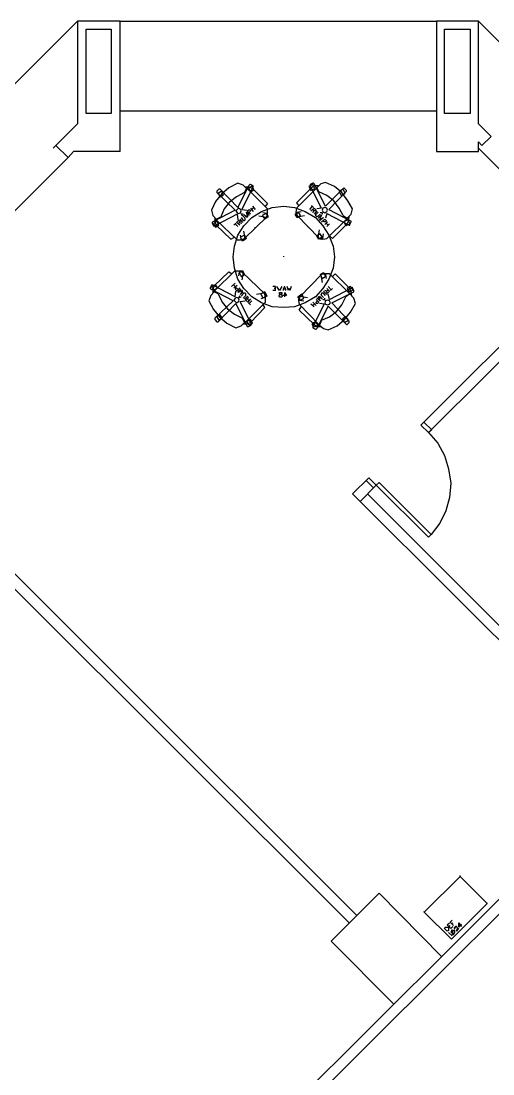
# Model space of a CAD drawing. Header units: feet. Extents: x -129 to 1418, y -45 to 813.
# Drawn here: x 469 to 693, y 302 to 803 of the extents above; entities that cross this region are included whole.
import ezdxf

# ---------------------------------------------------------------- set-up
doc = ezdxf.new("R2010")
doc.units = ezdxf.units.FT
doc.layers.add('4TH_FLOOR_SQUARE_FOOTAGE', color=7, linetype='CONTINUOUS')

msp = doc.modelspace()

# ---------------------------------------------------------------- linework, layer by layer
at = {"layer": '4TH_FLOOR_SQUARE_FOOTAGE', "color": 7}
for points in [[(495.86, 803.25), (-68.25, 239.46)], [(516.11, 741.21), (516.11, 803.25), (495.86, 803.25), (495.86, 754.39), (484.29, 742.82)], [(516.11, 803.25), (666.54, 803.25)], [(686.47, 803.25), (666.54, 803.25)], [(666.54, 803.25), (666.54, 741.21), (686.47, 741.21)], [(686.47, 754.39), (686.47, 803.25)], [(686.47, 803.25), (799.29, 690.43)], [(500.04, 759.21), (500.04, 799.39), (511.93, 799.39), (511.93, 759.21)], [(511.93, 759.21), (500.04, 759.21)], [(516.11, 760.5), (666.22, 760.5)], [(688.07, 744.11), (692.57, 748.28), (686.47, 754.39)], [(-13.6, 233.68), (491.36, 738.32), (485.57, 744.11)], [(686.47, 741.21), (686.47, 745.71)], [(688.07, 744.11), (686.47, 745.71)], [(769.07, 660.21), (686.47, 742.82)], [(491.36, 738.32), (493.93, 741.21)], [(516.11, 741.21), (493.93, 741.21)], [(613.82, 726.43), (611.57, 725.78), (609.65, 723.86)], [(626.68, 713.89), (624.43, 717.75), (621.54, 721.61), (618, 724.5), (613.82, 726.43)], [(572.04, 726.11), (567.86, 723.86), (564.32, 720.96), (561.43, 717.43), (559.5, 713.25)], [(562.07, 721.61), (570.75, 713.25), (560.15, 707.78)], [(563.04, 723.21), (562.07, 722.25)], [(562.07, 722.25), (562.07, 721.93), (562.07, 721.61)], [(564.32, 722.25), (562.72, 721.28)], [(563.68, 723.21), (563.36, 723.21), (563.04, 723.21)], [(572.04, 714.53), (563.68, 723.21)], [(575.25, 721.61), (571.4, 719.68), (568.18, 717.11), (565.61, 713.89), (564, 710.03)], [(565.29, 720.64), (564.32, 722.25)], [(576.22, 723.53), (574.61, 725.14), (572.04, 726.11)], [(572.04, 714.53), (577.5, 725.14)], [(573.97, 713.57), (579.43, 724.18)], [(575.25, 721.61), (576.22, 723.53)], [(577.5, 724.18), (575.57, 724.18)], [(576.86, 723.21), (576.22, 723.21)], [(586.18, 713.89), (576.86, 723.21)], [(577.18, 723.53), (578.79, 724.82), (579.75, 722.89)], [(577.18, 723.53), (578.15, 721.93), (579.75, 722.89)], [(578.15, 725.46), (577.82, 725.46), (577.5, 725.14)], [(579.11, 723.53), (577.5, 724.18)], [(579.43, 724.82), (578.15, 725.46)], [(586.18, 716.46), (579.11, 723.53)], [(579.43, 724.18), (579.43, 724.5), (579.43, 724.82)], [(600, 716.78), (607.07, 723.86)], [(600, 714.21), (609.32, 723.53)], [(607.72, 725.46), (605.79, 724.5)], [(605.79, 724.5), (606.75, 722.57)], [(607.72, 726.11), (606.43, 725.46), (606.43, 725.14), (606.43, 724.82)], [(611.9, 714.21), (606.43, 724.82)], [(606.75, 722.57), (608.68, 723.53)], [(608.36, 724.82), (607.07, 723.86)], [(608.36, 725.78), (608.04, 726.11), (607.72, 726.11)], [(608.68, 723.53), (607.72, 725.46)], [(622.18, 723.53), (613.82, 715.18), (608.36, 725.78)], [(610.29, 724.82), (608.36, 724.82)], [(609.32, 723.53), (609.65, 723.86)], [(609.65, 723.86), (610.61, 721.93)], [(622.18, 710.68), (620.25, 714.21), (617.68, 717.75), (614.47, 720.32), (610.61, 721.93)], [(615.43, 713.57), (623.79, 722.25)], [(622.18, 723.21), (620.25, 722.25)], [(620.25, 722.25), (621.22, 720.32)], [(622.82, 723.53), (622.5, 723.86), (622.18, 723.53)], [(623.15, 721.28), (622.18, 723.21)], [(623.79, 722.57), (622.82, 723.53)], [(623.79, 722.25), (623.79, 722.57)], [(562.72, 721.28), (563.68, 719.68)], [(563.68, 719.68), (565.29, 720.64)], [(586.18, 716.46), (584.9, 714.86)], [(600, 716.78), (600.97, 715.5)], [(621.22, 720.32), (623.15, 721.28)], [(559.5, 713.25), (560.15, 710.68), (561.75, 709.07)], [(573.65, 711.64), (574.61, 711.32)], [(573.65, 711.64), (573.97, 710.68)], [(573.97, 713.57), (576.54, 713.25)], [(576.54, 709.71), (574.93, 711), (576.86, 710.03), (576.22, 712.28), (577.5, 710.68)], [(578.15, 711.32), (576.54, 712.61), (577.18, 713.25), (577.5, 713.57), (577.82, 713.25), (578.15, 713.25), (578.15, 712.93), (577.82, 712.61), (577.5, 711.96)], [(578.15, 714.21), (579.43, 712.61)], [(578.79, 713.57), (579.75, 714.53)], [(579.11, 715.18), (580.4, 713.57)], [(585.54, 711.64), (583.61, 710.68)], [(585.86, 711.64), (583.93, 711.96)], [(585.54, 711.64), (586.5, 710.03), (584.9, 709.07)], [(585.86, 710.03), (586.18, 711.96), (586.18, 713.89)], [(586.18, 711.32), (586.18, 711.64), (585.86, 711.64)], [(600.32, 709.71), (599.36, 711.32), (600.97, 712.28)], [(600, 714.21), (599.68, 712.28), (600.32, 710.68)], [(600, 712.28), (599.68, 712.28), (599.68, 711.96)], [(599.68, 711.96), (600, 710.36)], [(600, 712.28), (602.25, 712.61)], [(601.93, 710.68), (600.97, 712.28)], [(607.4, 715.18), (606.11, 713.57)], [(606.75, 712.93), (608.36, 714.21), (609, 713.57), (609, 713.25), (609, 712.93), (608.68, 712.93), (608.36, 712.93), (607.72, 713.57)], [(607.07, 715.5), (608.04, 714.53)], [(608.04, 713.25), (607.72, 711.96)], [(609.65, 712.93), (608.36, 711.32)], [(610.29, 712.28), (609.32, 711.32), (609, 711), (609, 710.68), (609.32, 710.36), (609.65, 710.36), (609.97, 710.36), (610.29, 710.36), (611.25, 711.32)], [(611.9, 714.21), (609.65, 713.89)], [(612.22, 711.96), (611.25, 711.96)], [(612.22, 711.96), (612.22, 711.32)], [(614.47, 711.64), (613.82, 709.39)], [(614.47, 711.64), (625.07, 706.18)], [(615.43, 713.57), (626.04, 708.11)], [(624.11, 709.39), (626.04, 711.32), (626.68, 713.89)], [(560.15, 707.78), (559.82, 707.46), (559.82, 707.14)], [(559.82, 707.14), (560.47, 705.86), (560.79, 705.86), (561.11, 705.86)], [(562.07, 708.11), (560.47, 706.82)], [(560.47, 706.82), (561.43, 705.21)], [(571.72, 711.32), (561.11, 705.86)], [(561.11, 709.71), (561.11, 707.78)], [(561.11, 707.78), (561.75, 706.18)], [(561.75, 709.07), (564, 710.03)], [(562.07, 708.43), (562.07, 709.07)], [(571.72, 699.11), (562.07, 708.43)], [(563.04, 706.18), (562.07, 708.11)], [(570.11, 706.18), (571.07, 707.14)], [(570.75, 706.82), (572.04, 705.53)], [(573, 706.18), (571.4, 707.46), (572.04, 708.11), (572.36, 708.43), (572.68, 708.43), (573, 708.11), (573, 707.78), (572.68, 707.46), (572.36, 706.82)], [(571.72, 711.32), (572.04, 708.75)], [(572.68, 707.46), (573.97, 707.14)], [(573, 709.07), (574.29, 707.46)], [(573.65, 709.71), (574.61, 708.43), (574.93, 708.43), (575.25, 708.43), (575.57, 708.75), (575.57, 709.07), (575.57, 709.39), (574.29, 710.68)], [(585.86, 710.03), (575.25, 699.75)], [(585.54, 709.71), (582, 710.36)], [(583.61, 710.68), (584.9, 709.07)], [(585.54, 709.71), (585.86, 709.71), (586.18, 710.03)], [(586.18, 710.03), (586.18, 711.32)], [(600, 710.36), (600.32, 710.03)], [(610.61, 700.07), (600.32, 710.68)], [(600.32, 710.03), (603.86, 710.68)], [(600.32, 709.71), (601.93, 710.68)], [(610.29, 709.39), (611.9, 711), (610.93, 708.75), (612.86, 709.71), (611.25, 708.43)], [(611.9, 707.78), (613.5, 709.07), (613.82, 708.75), (614.15, 708.43), (614.15, 708.11), (613.82, 707.78), (613.5, 707.78), (613.18, 707.78), (612.54, 708.43)], [(614.79, 707.78), (613.5, 706.5)], [(614.15, 707.14), (615.11, 706.18)], [(614.47, 699.75), (623.79, 709.07)], [(615.75, 706.82), (614.47, 705.53)], [(617.04, 699.75), (624.11, 706.82)], [(622.18, 710.68), (624.11, 709.39)], [(624.43, 708.75), (622.5, 707.78), (623.47, 705.86)], [(624.43, 708.75), (625.4, 706.82), (623.47, 705.86)], [(623.79, 709.07), (624.11, 709.39)], [(624.11, 706.82), (624.75, 708.11)], [(624.75, 708.11), (625.07, 710.03)], [(625.07, 706.18), (625.4, 706.18), (625.4, 706.5)], [(625.4, 706.5), (626.04, 707.78)], [(626.04, 707.78), (626.04, 708.11)], [(561.43, 705.21), (563.04, 706.18)], [(568.82, 699.43), (561.75, 706.18)], [(573.65, 699.43), (573.32, 701.36)], [(575.25, 701.36), (573.32, 700.39)], [(575.57, 699.75), (574.93, 703.28)], [(576.22, 699.75), (575.25, 701.36)], [(580.4, 704.89), (580.4, 705.21)], [(605.47, 705.21), (605.47, 705.53)], [(611.25, 702), (609.65, 701.03)], [(610.29, 700.07), (610.93, 703.93)], [(612.22, 700.39), (611.25, 702)], [(612.54, 699.75), (612.86, 702)], [(568.82, 699.43), (570.43, 700.39)], [(571.72, 699.11), (573.32, 699.11), (575.25, 699.75)], [(576.22, 699.75), (574.29, 698.46), (573.32, 700.39)], [(573.65, 699.43), (573.65, 699.11), (573.97, 699.11)], [(573.97, 699.11), (575.25, 699.11)], [(575.25, 699.11), (575.57, 699.43), (575.57, 699.75)], [(612.22, 700.39), (610.61, 699.43), (609.65, 701.03)], [(610.29, 700.07), (610.61, 699.75)], [(610.61, 700.07), (612.54, 699.43), (614.47, 699.75)], [(610.61, 699.75), (611.9, 699.43)], [(611.9, 699.43), (612.22, 699.75), (612.54, 699.75)], [(617.04, 699.75), (615.75, 701.03)], [(593.9, 691.07), (593.9, 691.39)], [(567.86, 684), (560.79, 677.25)], [(570.43, 684.32), (561.11, 675)], [(567.86, 684), (569.47, 683.03)], [(574.29, 683.68), (572.36, 684.32), (570.43, 684.32)], [(572.68, 684), (572.36, 682.07)], [(572.68, 683.68), (574.29, 684.64), (575.25, 682.71)], [(573, 684.32), (572.68, 684.32), (572.68, 684)], [(572.68, 683.68), (573.65, 681.75)], [(574.29, 684.32), (573, 684.32)], [(573.65, 681.75), (575.25, 682.71)], [(574.61, 683.68), (573.97, 680.14)], [(574.61, 683.68), (574.61, 684), (574.29, 684.32)], [(574.29, 683.68), (584.9, 673.39)], [(601.61, 672.11), (611.9, 682.71)], [(611.25, 682.71), (612.86, 683.68), (613.82, 681.75)], [(611.25, 682.71), (612.22, 680.78)], [(611.9, 683.03), (611.57, 682.71), (611.57, 682.39)], [(611.57, 682.39), (612.22, 678.86)], [(613.18, 683.03), (611.9, 683.03)], [(615.75, 683.03), (613.82, 683.03), (611.9, 682.71)], [(612.22, 680.78), (613.82, 681.75)], [(613.82, 682.71), (613.5, 683.03), (613.18, 683.03)], [(613.82, 682.71), (614.15, 680.78)], [(615.75, 683.03), (625.07, 673.71)], [(618.32, 683.03), (617.04, 681.75)], [(618.32, 683.03), (625.4, 675.96)], [(559.5, 677.57), (558.86, 676.28)], [(558.86, 676.28), (558.86, 675.96), (559.18, 675.64)], [(560.79, 675.32), (559.5, 676.93), (561.43, 677.89)], [(560.15, 677.57), (559.82, 677.57), (559.5, 677.57)], [(570.75, 672.11), (560.15, 677.57)], [(560.79, 677.25), (560.15, 675.64)], [(560.79, 675.32), (562.4, 676.28), (561.43, 677.89)], [(569.15, 676.93), (570.75, 678.53)], [(570.75, 676.93), (569.79, 677.89)], [(570.11, 676.28), (571.72, 677.57)], [(573, 676.28), (571.72, 674.68), (571.07, 675.32), (570.75, 675.64), (571.07, 675.96), (571.07, 676.28), (571.4, 676.28), (571.72, 675.96), (572.36, 675.32)], [(579.43, 678.53), (579.43, 678.86)], [(590.04, 675), (590.04, 676.93), (588.75, 676.93)], [(592.93, 676.93), (591.97, 675), (590.68, 676.93)], [(594.86, 675), (594.86, 675.64), (594.22, 676.93), (593.57, 675.64), (593.57, 675)], [(597.43, 676.93), (596.79, 675), (596.47, 675.96), (596.15, 675), (595.5, 676.93)], [(606.75, 677.25), (606.75, 677.57)], [(616.4, 675.32), (615.11, 676.93)], [(615.75, 670.82), (626.36, 676.28)], [(625.72, 676.93), (624.11, 675.96)], [(627, 675.32), (625.72, 676.93)], [(627.32, 675), (626.68, 676.28), (626.68, 676.61), (626.36, 676.28)], [(560.79, 674.36), (559.18, 672.75), (558.22, 670.18)], [(569.79, 670.18), (559.18, 675.64)], [(560.15, 675.64), (560.15, 673.71)], [(562.72, 673.39), (560.79, 674.36)], [(561.11, 675), (561.11, 674.36)], [(562.72, 673.39), (564.65, 669.53), (567.22, 666.32), (570.43, 663.75), (574.29, 661.82)], [(570.75, 672.11), (571.07, 674.68)], [(574.61, 674.36), (573.32, 673.07), (574.29, 675), (572.04, 674.03), (573.65, 675.64)], [(572.68, 671.78), (573, 672.75)], [(572.68, 671.78), (573.65, 672.11)], [(574.61, 671.46), (575.9, 672.75), (575.9, 673.07), (575.9, 673.39), (575.57, 673.71), (575.25, 673.71), (574.93, 673.71), (573.65, 672.43)], [(575.25, 671.14), (576.86, 672.43)], [(576.86, 670.82), (577.18, 672.11)], [(584.57, 673.71), (581.04, 673.07)], [(584.9, 674.36), (582.97, 673.39)], [(582.97, 673.39), (583.93, 671.46)], [(584.9, 671.78), (582.97, 671.14)], [(584.9, 674.36), (585.86, 672.43), (583.93, 671.46)], [(585.22, 673.39), (584.9, 673.71), (584.57, 673.71)], [(585.22, 669.53), (585.22, 671.46), (584.9, 673.39)], [(584.9, 671.78), (585.22, 671.78), (585.22, 672.11)], [(585.22, 672.11), (585.22, 673.39)], [(590.04, 675), (588.75, 675)], [(590.04, 675.96), (589.4, 675.96)], [(594.86, 675.64), (593.57, 675.64)], [(594.22, 674.03), (595.18, 672.75), (593.57, 672.75)], [(594.22, 674.03), (594.22, 672.11)], [(601.93, 670.5), (600.65, 672.11), (602.57, 673.39)], [(601.29, 672.11), (600.97, 670.82)], [(601.61, 672.11), (600.97, 670.18), (601.29, 668.57)], [(601.61, 672.43), (601.29, 672.43), (601.29, 672.11)], [(601.61, 672.43), (605.15, 671.78)], [(601.93, 670.5), (603.54, 671.46)], [(603.54, 671.46), (602.57, 673.39)], [(610.93, 672.43), (612.22, 671.14), (610.29, 672.11), (611.25, 670.18), (609.65, 671.46)], [(613.82, 672.75), (612.86, 673.71), (612.54, 673.71), (612.22, 673.71), (611.9, 673.71), (611.9, 673.39), (611.57, 673.07), (611.9, 672.75), (612.86, 671.78)], [(611.9, 660.86), (615.75, 662.46), (618.97, 665.03), (621.54, 668.25), (623.47, 672.11)], [(614.47, 673.07), (612.86, 674.68)], [(614.47, 674.68), (613.5, 675)], [(613.5, 670.5), (613.5, 671.46)], [(614.47, 675.96), (615.75, 674.68), (615.11, 674.03), (614.79, 673.71), (614.47, 674.03), (614.47, 674.36), (614.47, 674.68), (615.11, 675.32)], [(615.75, 670.82), (615.11, 673.39)], [(617.04, 675.96), (616.07, 675)], [(625.07, 660.53), (616.72, 669.21), (627.32, 674.36)], [(625.4, 673.39), (623.47, 672.11)], [(624.11, 675.96), (625.07, 674.36)], [(625.07, 674.36), (627, 675.32)], [(625.07, 673.71), (625.4, 673.07)], [(626.04, 674.36), (625.4, 675.96)], [(627.97, 668.89), (627.32, 671.46), (625.4, 673.39)], [(626.36, 672.43), (626.04, 674.36)], [(627.32, 674.36), (627.32, 674.68), (627.32, 675)], [(558.22, 670.18), (560.47, 666), (563.36, 662.46), (566.9, 659.57), (571.07, 657.32)], [(569.79, 670.18), (561.11, 661.82)], [(562.72, 660.21), (571.07, 668.89), (576.54, 657.96)], [(573, 669.86), (575.57, 670.18)], [(573, 669.86), (578.47, 659.25)], [(578.15, 671.14), (576.86, 669.53), (576.22, 670.18), (575.9, 670.5), (575.9, 670.82), (576.22, 671.14), (576.54, 671.14), (576.86, 670.82), (577.5, 670.18)], [(585.22, 669.53), (575.9, 660.21)], [(578.15, 668.25), (577.18, 669.21)], [(577.5, 668.89), (578.79, 670.18)], [(584.9, 666.96), (578.15, 659.89)], [(584.9, 666.96), (583.93, 668.57)], [(600.97, 670.82), (600.97, 670.5), (601.29, 670.5)], [(601.29, 670.5), (603.54, 670.18)], [(601.29, 668.57), (610.61, 658.93)], [(601.29, 665.68), (602.25, 667.28)], [(608.36, 667.28), (606.75, 668.57)], [(609.32, 667.93), (607.72, 669.53)], [(608.68, 668.89), (607.72, 667.93)], [(613.18, 668.57), (607.72, 657.96)], [(609.32, 670.82), (610.61, 669.53), (609.97, 668.89), (609.65, 668.89), (609.32, 668.89), (609.32, 669.21), (609.32, 669.53), (609.97, 670.18)], [(615.11, 667.61), (609.65, 657)], [(613.18, 668.57), (610.93, 668.89)], [(613.5, 670.5), (612.54, 670.82)], [(615.11, 656.36), (619.29, 658.28), (622.82, 661.18), (625.72, 664.71), (627.97, 668.89)], [(615.11, 667.61), (623.47, 659.25)], [(718.93, 670.82), (659.15, 611.03)], [(561.11, 661.82), (561.11, 661.5), (561.11, 661.18)], [(563.68, 663.43), (562.07, 662.46)], [(562.07, 662.46), (563.04, 660.86)], [(563.04, 660.86), (564.65, 661.82)], [(564.65, 661.82), (563.68, 663.43)], [(575.25, 659.89), (574.29, 661.82)], [(601.29, 665.68), (608.36, 658.93)], [(623.47, 662.46), (621.86, 661.5)], [(621.86, 661.5), (622.82, 659.89)], [(624.75, 660.86), (623.47, 662.46)], [(718.93, 663.43), (662.68, 607.5)], [(561.11, 661.18), (562.07, 660.21)], [(562.07, 660.21), (562.4, 660.21), (562.72, 660.21)], [(571.07, 657.32), (573.65, 658.28), (575.25, 659.89)], [(574.61, 659.25), (576.54, 659.25)], [(575.9, 660.21), (575.25, 660.21)], [(578.15, 661.18), (576.22, 660.21)], [(576.22, 660.21), (577.5, 658.61)], [(576.54, 659.25), (578.15, 659.89)], [(576.54, 657.96), (576.86, 657.96), (577.18, 657.96)], [(577.18, 657.96), (578.47, 658.61), (578.47, 658.93), (578.47, 659.25)], [(577.5, 658.61), (579.11, 659.57)], [(579.11, 659.57), (578.15, 661.18)], [(610.29, 658.61), (609, 660.21), (607.4, 659.25)], [(610.29, 658.61), (608.36, 657.64), (607.4, 659.25)], [(607.72, 657.96), (607.72, 657.64), (607.72, 657.32)], [(607.72, 657.32), (609, 656.68)], [(608.36, 658.93), (609.65, 657.96)], [(609, 656.68), (609.32, 656.68), (609.65, 657)], [(609.65, 657.96), (611.57, 657.96)], [(610.61, 658.93), (610.93, 658.93)], [(611.9, 660.86), (610.93, 658.61)], [(610.93, 658.61), (612.86, 657), (615.11, 656.36)], [(622.82, 659.89), (624.75, 660.86)], [(623.47, 659.25), (623.79, 658.93), (624.11, 658.93)], [(624.11, 658.93), (625.07, 659.89)], [(625.07, 659.89), (625.07, 660.21), (625.07, 660.53)], [(386.57, 612.32), (625.07, 374.14)], [(390.11, 615.86), (628.61, 377.68)], [(660.75, 612.32), (664.29, 608.78), (662.68, 607.5), (659.15, 611.03)], [(662.68, 607.5), (667.18, 602.36), (670.4, 596.57), (672.32, 590.14), (673.29, 583.39), (672.65, 576.64), (671.04, 570.21), (668.15, 564.43), (663.97, 558.96), (662.68, 557.68)], [(634.4, 585.96), (626.68, 578.25)], [(637.93, 582.43), (630.22, 574.71)], [(633.11, 584.68), (636.65, 581.14), (637.93, 582.43), (634.4, 585.96)], [(663.97, 558.96), (639.22, 583.71), (637.93, 582.43)], [(637.93, 582.43), (662.68, 557.68)], [(630.22, 574.71), (626.68, 578.25)], [(761.68, 450.32), (633.75, 578.25)], [(758.15, 447.11), (630.22, 574.71)], [(728.9, 417.86), (632.15, 321.43)], [(732.43, 414.32), (635.68, 317.89)], [(677.79, 396.32), (677.79, 396.64)], [(616.4, 365.46), (639.22, 388.28)], [(627.65, 376.71), (639.22, 388.28), (669.11, 358.07)], [(690.65, 383.46), (690.65, 383.78)], [(660.75, 379.28), (660.75, 379.61)], [(673.29, 371.57), (671.68, 373.18), (672.65, 374.14)], [(672.65, 372.53), (672.97, 372.86)], [(674.57, 372.86), (672.97, 374.46), (673.93, 375.43)], [(673.29, 371.57), (674.25, 372.53)], [(674.57, 370.61), (674.25, 370.28), (673.93, 369.64), (673.93, 369.32), (673.93, 369), (674.25, 368.68), (674.57, 368.68), (674.9, 369), (675.22, 369.64), (675.22, 369.96), (675.22, 370.61), (674.9, 370.61), (674.57, 370.61), (674.25, 370.28), (674.25, 370.61), (673.93, 370.93), (673.61, 370.61), (673.61, 370.28), (673.29, 369.96), (673.61, 369.64), (673.93, 369.64), (673.93, 369.32), (673.93, 369)], [(673.93, 370.93), (673.61, 370.61), (673.61, 370.28), (673.61, 369.96), (673.61, 369.64)], [(673.93, 373.82), (674.25, 374.14)], [(676.18, 370.28), (677.15, 371.57), (675.86, 370.28), (676.18, 370.61), (676.18, 370.93), (676.5, 371.57), (676.5, 371.89), (676.18, 372.21), (676.18, 372.53), (675.86, 372.53), (675.54, 372.53), (675.22, 372.21), (674.9, 371.89), (674.9, 371.57), (675.22, 371.57), (675.54, 372.21), (675.54, 372.53), (675.86, 372.53), (676.18, 372.53)], [(677.15, 372.21), (677.15, 374.14), (678.43, 372.53)], [(678.43, 373.5), (677.15, 372.21), (678.11, 373.5)], [(673.93, 368.03), (672.32, 369.64)], [(673.61, 369.64), (673.93, 369.96), (674.25, 370.28), (674.25, 370.61)], [(673.61, 366.43), (673.61, 366.75)], [(674.25, 368.68), (674.57, 368.68), (674.57, 369), (674.9, 369.64), (675.22, 370.28), (675.22, 370.61)], [(646.29, 335.57), (616.4, 365.46)], [(601.29, 290.57), (632.15, 321.43)], [(609.32, 291.53), (635.68, 317.89)]]:
    msp.add_lwpolyline(points, dxfattribs=at)
for points in [[(670.4, 759.21), (670.4, 799.39), (682.61, 799.39), (682.61, 759.21), (670.4, 759.21), (670.4, 759.21)], [(569.79, 691.07), (570.43, 696.21), (572.04, 701.36), (574.93, 705.86), (578.79, 709.71), (583.29, 712.61), (588.43, 714.53), (593.9, 715.18), (599.04, 714.53), (604.18, 712.61), (609, 709.71), (612.54, 705.86), (615.43, 701.36), (617.36, 696.21), (618, 691.07), (617.36, 685.61), (615.43, 680.46), (612.54, 675.96), (609, 672.11), (604.18, 669.21), (599.04, 667.28), (593.9, 666.96), (588.43, 667.28), (583.29, 669.21), (578.79, 672.11), (574.93, 675.96), (572.04, 680.46), (570.43, 685.61), (569.79, 691.07), (569.79, 691.07)], [(571.72, 713.57), (571.07, 712.93), (571.72, 711.96), (572.36, 711.64), (573.32, 711.96), (573.65, 712.93), (573.32, 713.57), (572.36, 714.21), (571.72, 713.57), (571.72, 713.57)], [(614.47, 714.21), (613.5, 714.53), (612.54, 714.21), (612.22, 713.25), (612.54, 712.61), (613.5, 711.96), (614.47, 712.61), (614.79, 713.25), (614.47, 714.21), (614.47, 714.21)], [(570.75, 669.86), (571.4, 669.21), (572.36, 669.86), (572.68, 670.5), (572.36, 671.46), (571.4, 671.78), (570.75, 671.46), (570.11, 670.5), (570.75, 669.86), (570.75, 669.86)], [(592.61, 674.03), (592.93, 674.03), (592.93, 673.71), (592.93, 673.39), (592.61, 673.07), (592.29, 673.07), (591.97, 673.07), (591.97, 672.75), (591.65, 672.75), (591.65, 672.43), (591.97, 672.11), (592.29, 672.11), (592.61, 672.11), (592.93, 672.11), (593.25, 672.43), (593.25, 672.75), (592.93, 672.75), (592.93, 673.07), (592.61, 673.07), (592.29, 673.07), (591.97, 673.39), (591.97, 673.71), (591.97, 674.03), (592.29, 674.03), (592.61, 674.03), (592.61, 674.03)], [(615.75, 668.57), (616.07, 669.21), (615.75, 670.18), (614.79, 670.5), (613.82, 670.18), (613.5, 669.21), (613.82, 668.57), (614.79, 668.25), (615.75, 668.57), (615.75, 668.57)], [(660.75, 379.28), (673.61, 366.43), (690.65, 383.46), (677.79, 396.32), (660.75, 379.28), (660.75, 379.28)], [(671.68, 370.28), (670.4, 371.57), (670.72, 372.21), (671.04, 372.21), (671.36, 372.21), (671.68, 372.21), (672, 372.21), (672.32, 371.89), (672.32, 371.57), (672.32, 371.25), (672.32, 370.93), (672.32, 370.61), (671.68, 370.28), (671.68, 370.28)]]:
    msp.add_lwpolyline(points, close=True, dxfattribs=at)

doc.saveas('drawing.dxf')
